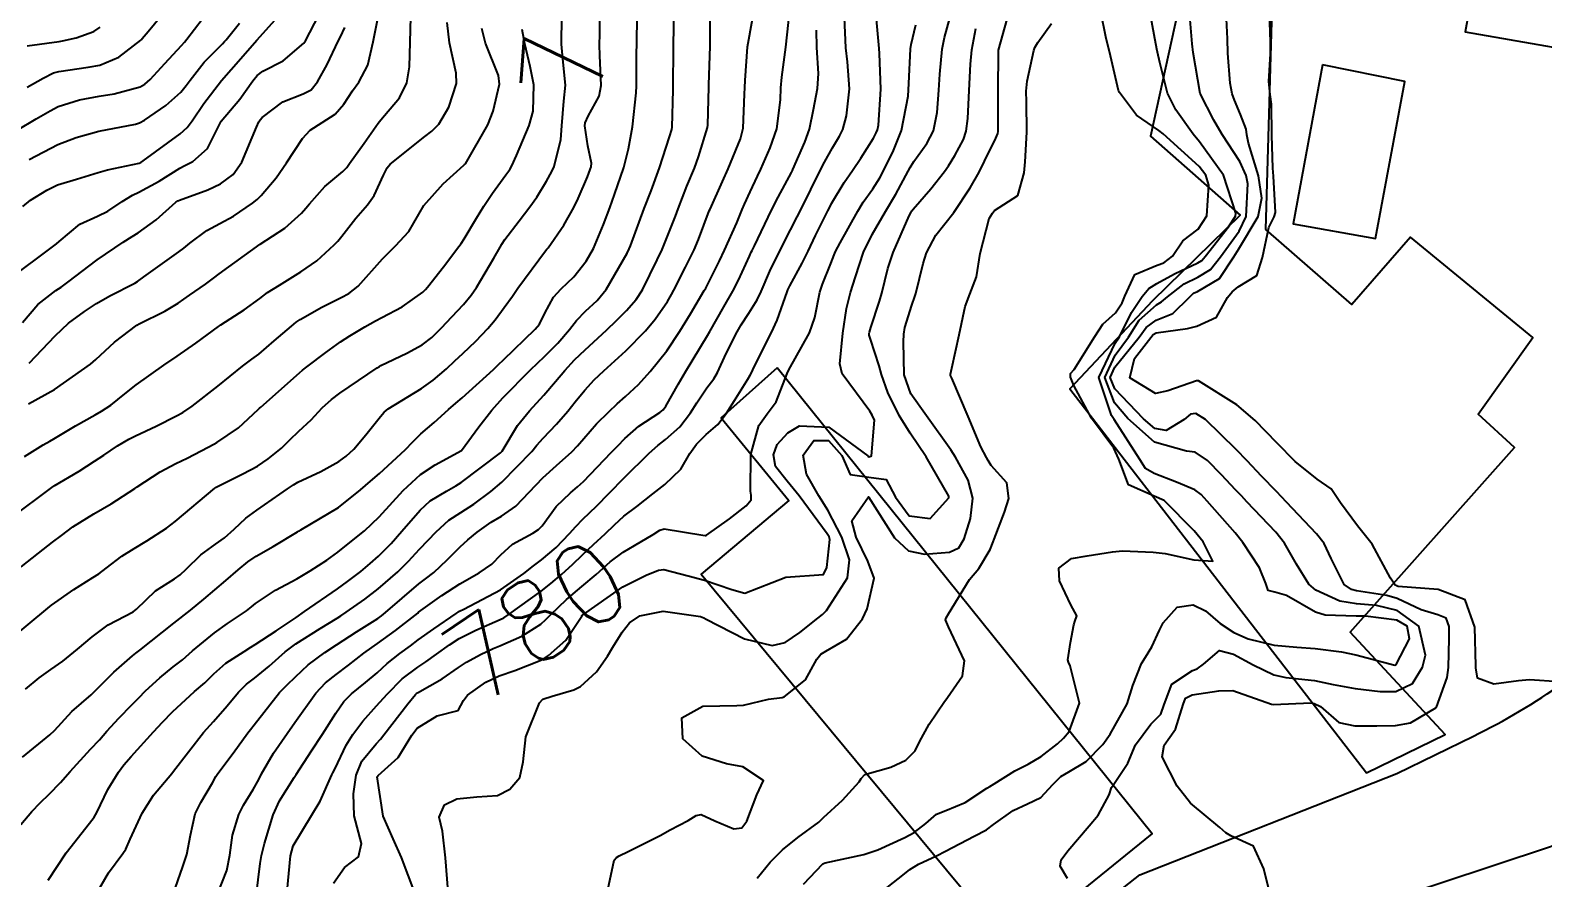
# Model space of a CAD drawing. Header units: metres. Extents: x 318500 to 325275, y 7408834 to 7428799.
# Drawn here: x 323287.8 to 323362, y 7421182 to 7421223.6 of the extents above; entities that cross this region are included whole.
import ezdxf
from ezdxf.enums import TextEntityAlignment as Align

# ---------------------------------------------------------------- set-up
doc = ezdxf.new("R2010")
doc.units = ezdxf.units.M
doc.header["$MEASUREMENT"] = 0
for name, color, linetype in [('Cotas', 45, 'Continuous'), ('Curvas de Nivel 1m', 11, 'Continuous'), ('Curvas de Nivel 5m', 15, 'Continuous'), ('Edificações', 30, 'Continuous'), ('Vias Primárias', 230, 'Continuous'), ('Vias Secundárias', 230, 'Continuous')]:
    doc.layers.add(name, color=color, linetype=linetype)
doc.styles.add('Style-STANDARD', font='STANDARD.shx')

msp = doc.modelspace()

# ---------------------------------------------------------------- linework, layer by layer
at = {"layer": 'Curvas de Nivel 1m', "flags": 128}
for points, elevation in [([(323287.345, 7421184.606), (323287.881, 7421185.233), (323288.281, 7421185.672), (323288.733, 7421186.097), (323289.287, 7421186.667), (323289.753, 7421187.205), (323290.761, 7421188.296), (323291.193, 7421188.758), (323291.563, 7421189.182), (323292.142, 7421189.814), (323292.789, 7421190.47), (323293.137, 7421190.823), (323293.463, 7421191.16), (323294.153, 7421191.806), (323294.818, 7421192.333), (323295.267, 7421192.69), (323295.766, 7421193.126), (323296.839, 7421194.004), (323297.485, 7421194.462), (323298.411, 7421195.094), (323298.66, 7421195.285), (323298.855, 7421195.448), (323299.832, 7421196.109), (323300.874, 7421196.665), (323301.543, 7421197.05), (323302.348, 7421197.578), (323302.894, 7421197.959), (323303.489, 7421198.436), (323304.196, 7421199.017), (323304.917, 7421199.701), (323306.097, 7421200.993), (323306.948, 7421201.774), (323307.672, 7421202.254), (323308.96, 7421202.96), (323309.812, 7421204.113), (323310.452, 7421204.938), (323310.996, 7421205.536), (323312.347, 7421206.91), (323313.027, 7421207.577), (323313.697, 7421208.23), (323314.263, 7421208.888), (323314.599, 7421209.332), (323315.054, 7421209.794), (323315.615, 7421210.319), (323316.058, 7421210.865), (323317.088, 7421212.64), (323317.185, 7421212.849), (323317.249, 7421213.004), (323317.927, 7421214.838), (323318.261, 7421215.705), (323318.679, 7421216.827), (323319.165, 7421218.347), (323319.276, 7421218.711), (323319.292, 7421218.819), (323319.354, 7421220.662), (323319.354, 7421220.818), (323319.369, 7421222.678), (323319.372, 7421222.819), (323319.39, 7421224.677)], 773), ([(323287.416, 7421187.899), (323288.768, 7421188.998), (323288.987, 7421189.217), (323289.836, 7421190.152), (323290.797, 7421190.971), (323290.913, 7421191.074), (323291.017, 7421191.188), (323291.908, 7421192.084), (323292.826, 7421192.878), (323292.988, 7421193.008), (323293.178, 7421193.165), (323294.843, 7421194.485), (323295.661, 7421195.128), (323296.321, 7421195.655), (323296.865, 7421196.115), (323297.4, 7421196.577), (323298.008, 7421197.099), (323298.486, 7421197.494), (323298.89, 7421197.77), (323299.729, 7421198.246), (323300.909, 7421198.965), (323300.967, 7421199.001), (323301.072, 7421199.058), (323302.921, 7421200.155), (323304.013, 7421201.024), (323304.499, 7421201.454), (323304.942, 7421201.823), (323306.196, 7421202.991), (323306.566, 7421203.386), (323306.972, 7421203.767), (323307.622, 7421204.332), (323308.321, 7421204.967), (323308.683, 7421205.273), (323308.996, 7421205.54), (323310.527, 7421206.937), (323310.774, 7421207.173), (323311.017, 7421207.41), (323312.576, 7421208.907), (323312.784, 7421209.164), (323313.052, 7421209.69), (323313.484, 7421210.476), (323313.852, 7421210.892), (323314.476, 7421211.486), (323315.084, 7421212.247), (323315.442, 7421212.875), (323315.932, 7421214.043), (323316.235, 7421214.863), (323316.475, 7421215.515), (323316.924, 7421216.853), (323317.159, 7421217.767), (323317.354, 7421218.847), (323317.531, 7421220.509), (323317.544, 7421220.845), (323317.557, 7421222.513), (323317.559, 7421222.845), (323317.562, 7421223.174), (323317.594, 7421224.845)], 772), ([(323287.433, 7421214.928), (323287.815, 7421215.24), (323288.622, 7421215.733), (323289.132, 7421215.988), (323290.069, 7421216.277), (323291.141, 7421216.594), (323291.6, 7421216.737), (323293.148, 7421217.058), (323293.23, 7421217.088), (323293.341, 7421217.167), (323295.164, 7421218.497), (323295.503, 7421218.801), (323295.741, 7421219.134), (323296.321, 7421219.991), (323297.184, 7421221.12), (323298.133, 7421222.19), (323298.927, 7421223.095), (323299.233, 7421223.436), (323300.681, 7421225.069)], 762), ([(323287.567, 7421191.238), (323288.234, 7421191.803), (323288.815, 7421192.207), (323289.408, 7421192.624), (323290.127, 7421193.201), (323290.836, 7421193.815), (323291.63, 7421194.394), (323292.849, 7421195.039), (323293.022, 7421195.167), (323293.943, 7421196.075), (323294.873, 7421196.656), (323295.163, 7421196.849), (323295.456, 7421197.131), (323296.176, 7421197.836), (323296.899, 7421198.363), (323297.334, 7421198.675), (323297.809, 7421199.101), (323298.378, 7421199.632), (323298.919, 7421200.035), (323300.423, 7421201.068), (323300.718, 7421201.278), (323300.935, 7421201.41), (323302.066, 7421201.926), (323302.951, 7421202.417), (323303.309, 7421202.68), (323303.686, 7421203.029), (323304.269, 7421203.722), (323304.984, 7421204.619), (323305.162, 7421204.833), (323305.37, 7421205.004), (323307, 7421205.998), (323307.57, 7421206.409), (323308.218, 7421206.968), (323308.629, 7421207.351), (323309.021, 7421207.709), (323309.661, 7421208.32), (323310.251, 7421208.942), (323310.609, 7421209.374), (323311.056, 7421209.976), (323311.457, 7421210.531), (323311.728, 7421210.92), (323313.089, 7421212.752), (323313.154, 7421212.834), (323313.212, 7421212.899), (323313.982, 7421214.016), (323314.469, 7421214.887), (323314.679, 7421215.332), (323315.143, 7421216.392), (323315.28, 7421216.746), (323315.322, 7421216.877), (323315.338, 7421217.063), (323315.16, 7421217.913), (323315.012, 7421218.882), (323315.024, 7421219.03), (323315.177, 7421219.37), (323315.723, 7421220.341), (323315.816, 7421220.871), (323315.753, 7421222.341), (323315.74, 7421222.872), (323315.745, 7421223.382), (323315.762, 7421224.872)], 771), ([(323287.649, 7421220.788), (323288.44, 7421221.231), (323288.942, 7421221.486), (323289.205, 7421221.552), (323290.651, 7421221.763), (323291.21, 7421221.875), (323292.146, 7421222.256), (323293.229, 7421223.097), (323293.264, 7421223.135), (323293.295, 7421223.169), (323293.585, 7421223.516), (323294.914, 7421225.145)], 759), ([(323288.676, 7421181.866), (323289.571, 7421183.207), (323290.715, 7421184.662), (323290.943, 7421184.963), (323291.067, 7421185.187), (323291.606, 7421186.312), (323292.126, 7421187.176), (323292.4, 7421187.527), (323292.758, 7421187.933), (323293.85, 7421189.154), (323294.296, 7421189.628), (323294.785, 7421190.124), (323295.859, 7421191.124), (323296.361, 7421191.562), (323296.813, 7421191.994), (323297.406, 7421192.519), (323298.29, 7421193.095), (323298.623, 7421193.301), (323298.833, 7421193.433), (323299.866, 7421194.101), (323300.847, 7421194.769), (323301.26, 7421195.054), (323302.871, 7421196.163), (323303.376, 7421196.524), (323304.019, 7421197.019), (323304.483, 7421197.417), (323304.891, 7421197.774), (323305.509, 7421198.393), (323306.035, 7421198.993), (323306.926, 7421200.032), (323307.427, 7421200.481), (323308.23, 7421200.967), (323308.687, 7421201.218), (323308.944, 7421201.388), (323310.873, 7421202.845), (323310.96, 7421202.918), (323311.714, 7421204.184), (323312.293, 7421204.91), (323313.002, 7421205.674), (323313.568, 7421206.338), (323314.033, 7421206.89), (323314.511, 7421207.399), (323315.03, 7421207.898), (323316.071, 7421208.865), (323316.566, 7421209.339), (323317.055, 7421209.833), (323317.535, 7421210.371), (323317.844, 7421210.838), (323318.57, 7421212.306), (323318.804, 7421212.824), (323319.107, 7421213.557), (323319.468, 7421214.465), (323319.599, 7421214.815), (323320.025, 7421215.923), (323320.388, 7421216.808), (323320.591, 7421217.37), (323321.031, 7421218.801), (323321.052, 7421218.921), (323321.096, 7421220.801), (323321.1, 7421220.903), (323321.158, 7421222.801), (323321.16, 7421222.872), (323321.166, 7421224.801)], 774), ([(323294.8, 7421181.138), (323295.288, 7421182.534), (323295.492, 7421183.128), (323295.669, 7421184.085), (323295.898, 7421185.122), (323296.173, 7421185.674), (323296.743, 7421186.653), (323296.906, 7421186.95), (323297.011, 7421187.107), (323297.766, 7421188.099), (323298.475, 7421189.093), (323298.607, 7421189.267), (323298.784, 7421189.494), (323300.029, 7421191.072), (323300.413, 7421191.459), (323300.812, 7421191.848), (323301.44, 7421192.431), (323302.262, 7421193.039), (323302.836, 7421193.418), (323303.809, 7421194.057), (323304.856, 7421194.718), (323305.03, 7421194.835), (323305.234, 7421195.004), (323306.874, 7421196.411), (323307.194, 7421196.66), (323307.597, 7421196.973), (323308.262, 7421197.593), (323308.899, 7421198.229), (323309.279, 7421198.58), (323309.736, 7421198.948), (323310.423, 7421199.432), (323310.922, 7421199.739), (323311.624, 7421200.225), (323312.289, 7421200.91), (323312.947, 7421201.607), (323313.63, 7421202.217), (323314.369, 7421202.886), (323314.661, 7421203.186), (323314.97, 7421203.549), (323315.592, 7421204.26), (323316.192, 7421204.862), (323316.6, 7421205.252), (323317.001, 7421205.611), (323317.65, 7421206.201), (323318.227, 7421206.832), (323319.03, 7421207.847), (323319.673, 7421208.814), (323320.194, 7421209.667), (323320.871, 7421210.802), (323320.943, 7421210.931), (323321.076, 7421211.186), (323321.615, 7421212.269), (323321.863, 7421212.789), (323322.465, 7421214.131), (323322.734, 7421214.776), (323322.852, 7421215.046), (323323.133, 7421215.652), (323323.49, 7421216.42), (323323.645, 7421216.763), (323324.107, 7421217.815), (323324.427, 7421218.751), (323324.617, 7421220.172), (323324.637, 7421220.748), (323324.677, 7421221.278), (323324.876, 7421222.745), (323325.069, 7421224.563)], 776), ([(323300.413, 7421181.325), (323300.577, 7421183.062), (323300.705, 7421183.547), (323301.601, 7421185.047), (323302.028, 7421185.743), (323302.594, 7421187.032), (323302.646, 7421187.137), (323302.755, 7421187.348), (323303.306, 7421188.49), (323303.63, 7421189.021), (323304.127, 7421189.676), (323304.794, 7421190.421), (323305.322, 7421191.002), (323306.057, 7421191.745), (323306.82, 7421192.322), (323307.214, 7421192.584), (323307.742, 7421192.966), (323308.367, 7421193.427), (323308.842, 7421193.723), (323309.662, 7421194.134), (323310.856, 7421194.661), (323311.035, 7421194.75), (323311.303, 7421194.923), (323312.871, 7421196.049), (323313.343, 7421196.427), (323313.879, 7421196.89), (323314.402, 7421197.37), (323314.894, 7421197.836), (323315.435, 7421198.339), (323316.008, 7421198.864), (323316.466, 7421199.307), (323316.923, 7421199.727), (323317.561, 7421200.21), (323318.353, 7421200.829), (323318.945, 7421201.296), (323319.725, 7421202.04), (323320.165, 7421202.808), (323320.497, 7421203.275), (323320.974, 7421203.734), (323321.544, 7421204.23), (323321.965, 7421204.785), (323322.364, 7421205.415), (323323.015, 7421206.463), (323323.13, 7421206.657), (323323.185, 7421206.768), (323323.315, 7421207.058), (323324.169, 7421208.753), (323324.448, 7421209.35), (323324.935, 7421210.742), (323324.973, 7421210.839), (323325.074, 7421211.03), (323325.682, 7421212.143), (323325.968, 7421212.731), (323326.332, 7421213.503), (323326.943, 7421214.722), (323327.003, 7421214.84), (323327.125, 7421215.071), (323327.745, 7421216.106), (323328.153, 7421216.705), (323328.559, 7421217.299), (323329.174, 7421218.288), (323329.316, 7421218.55), (323329.367, 7421218.687), (323329.416, 7421218.92), (323329.53, 7421220.685), (323329.48, 7421222.433), (323329.458, 7421222.687), (323329.28, 7421224.67)], 779), ([(323306.674, 7421181.243), (323306.015, 7421182.99), (323305.614, 7421183.901), (323305.125, 7421185.004), (323304.823, 7421186.935), (323304.873, 7421187.008), (323305.862, 7421187.895), (323306.519, 7421188.984), (323306.784, 7421189.331), (323307.761, 7421189.937), (323308.793, 7421190.2), (323309.06, 7421190.685), (323309.25, 7421190.946), (323310.154, 7421191.592), (323310.815, 7421191.899), (323311.572, 7421192.165), (323312.826, 7421192.653), (323312.989, 7421192.737), (323313.233, 7421192.896), (323314.079, 7421193.65), (323314.859, 7421194.832), (323314.874, 7421194.866), (323314.894, 7421194.879), (323316.874, 7421196.265), (323318.016, 7421196.833), (323318.629, 7421197.079), (323318.884, 7421197.117), (323320.086, 7421196.808), (323320.878, 7421196.593), (323322.223, 7421196.129), (323322.872, 7421195.956), (323324.88, 7421196.74), (323326.726, 7421196.878), (323326.888, 7421197.22), (323327.031, 7421198.595), (323326.999, 7421198.719), (323326.912, 7421198.869), (323325.523, 7421200.734), (323324.947, 7421201.455), (323324.374, 7421202.169), (323324.275, 7421202.75), (323324.456, 7421203.259), (323324.976, 7421203.828), (323325.543, 7421204.173), (323326.981, 7421204.1), (323328.892, 7421202.691), (323328.923, 7421202.654), (323328.96, 7421202.65), (323329.073, 7421202.688), (323329.235, 7421204.438), (323329.114, 7421204.688), (323328.993, 7421204.882), (323327.643, 7421206.711), (323327.522, 7421207.21), (323327.668, 7421208.711), (323327.846, 7421209.921), (323328.047, 7421210.705), (323328.296, 7421211.487), (323328.695, 7421212.696), (323329.109, 7421213.564), (323329.77, 7421214.68), (323330.267, 7421215.539), (323330.878, 7421216.664), (323330.972, 7421216.843), (323331.157, 7421217.141), (323331.802, 7421218.022), (323332.119, 7421218.651), (323332.3, 7421219.537), (323332.387, 7421220.648), (323332.437, 7421221.422), (323332.549, 7421222.647), (323332.66, 7421223.224), (323333.054, 7421224.642)], 781), ([(323287.074, 7421211.602), (323288.561, 7421212.704), (323289.089, 7421213.102), (323289.219, 7421213.219), (323290.241, 7421214.071), (323291.109, 7421214.457), (323291.609, 7421214.696), (323292.31, 7421215.182), (323292.813, 7421215.487), (323293.127, 7421215.635), (323294.122, 7421216.169), (323295.145, 7421216.806), (323295.362, 7421216.923), (323295.774, 7421217.134), (323296.505, 7421217.778), (323297.17, 7421219.12), (323298.091, 7421220.202), (323298.729, 7421221.097), (323298.935, 7421221.363), (323299.207, 7421221.572), (323300.208, 7421222.082), (323301.228, 7421222.946), (323301.272, 7421223.017), (323301.3, 7421223.059), (323301.967, 7421224.328)], 763), ([(323287.523, 7421202.67), (323288.435, 7421203.228), (323288.766, 7421203.42), (323288.965, 7421203.536), (323290.014, 7421204.165), (323290.983, 7421204.701), (323291.293, 7421204.879), (323291.753, 7421205.182), (323292.44, 7421205.731), (323293, 7421206.184), (323294.358, 7421207.15), (323295.017, 7421207.593), (323295.926, 7421208.231), (323297.039, 7421209.036), (323297.087, 7421209.071), (323297.161, 7421209.118), (323298.291, 7421209.861), (323299.06, 7421210.422), (323299.444, 7421210.704), (323300.025, 7421211.076), (323301.077, 7421211.721), (323301.865, 7421212.27), (323302.714, 7421213.044), (323302.897, 7421213.238), (323303.097, 7421213.479), (323303.785, 7421214.355), (323304.355, 7421215.021), (323304.672, 7421215.472), (323305.142, 7421216.474), (323305.318, 7421216.837), (323305.466, 7421217.005), (323307.164, 7421218.364), (323307.513, 7421218.63), (323307.857, 7421218.973), (323308.342, 7421219.809), (323308.714, 7421220.965), (323308.696, 7421221.477), (323308.374, 7421222.969), (323308.254, 7421223.956)], 767), ([(323287.714, 7421205.239), (323288.997, 7421205.949), (323290.751, 7421207.194), (323291.014, 7421207.423), (323291.932, 7421208.276), (323293.039, 7421209.111), (323293.149, 7421209.168), (323294.409, 7421209.79), (323295.056, 7421210.184), (323295.62, 7421210.576), (323296.404, 7421211.127), (323296.785, 7421211.41), (323297.075, 7421211.629), (323299.09, 7421213.09), (323300.3, 7421213.874), (323301.113, 7421214.606), (323301.33, 7421214.844), (323301.507, 7421215.056), (323302.262, 7421215.919), (323303.144, 7421216.649), (323303.335, 7421216.849), (323303.467, 7421217.035), (323304.179, 7421218.043), (323304.867, 7421219.015), (323304.996, 7421219.189), (323305.176, 7421219.397), (323305.924, 7421220.264), (323306.272, 7421220.994), (323306.411, 7421221.793), (323306.445, 7421222.992), (323306.477, 7421224.226)], 766), ([(323287.745, 7421217.241), (323289.157, 7421217.97), (323290.062, 7421218.31), (323291.164, 7421218.63), (323292.971, 7421218.976), (323293.169, 7421219.038), (323293.404, 7421219.166), (323294.448, 7421219.884), (323295.191, 7421220.55), (323295.459, 7421220.875), (323295.646, 7421221.136), (323296.329, 7421222.013), (323297.227, 7421222.918), (323297.326, 7421223.021), (323297.411, 7421223.117), (323298.066, 7421223.935)], 761), ([(323298.879, 7421181.087), (323299.086, 7421182.692), (323299.152, 7421183.083), (323299.294, 7421183.669), (323299.728, 7421185.075), (323300.037, 7421185.764), (323300.748, 7421186.905), (323300.809, 7421186.999), (323300.851, 7421187.058), (323301.604, 7421188.211), (323302.142, 7421189.04), (323302.79, 7421190.06), (323303.188, 7421190.634), (323303.569, 7421191.022), (323304.259, 7421191.565), (323304.816, 7421192.051), (323305.319, 7421192.507), (323305.936, 7421192.993), (323306.456, 7421193.365), (323306.84, 7421193.658), (323307.607, 7421194.21), (323308.703, 7421194.962), (323308.797, 7421195.025), (323308.861, 7421195.067), (323309.081, 7421195.176), (323310.872, 7421196.117), (323312.027, 7421196.913), (323312.498, 7421197.294), (323312.89, 7421197.597), (323313.599, 7421198.194), (323314.264, 7421198.886), (323314.569, 7421199.23), (323314.921, 7421199.582), (323315.581, 7421200.219), (323316.201, 7421200.861), (323316.948, 7421201.616), (323318.174, 7421202.832), (323318.588, 7421203.203), (323318.97, 7421203.492), (323319.674, 7421204.119), (323320.205, 7421204.808), (323320.507, 7421205.296), (323321.008, 7421206.026), (323321.338, 7421206.472), (323321.528, 7421206.792), (323321.954, 7421207.711), (323322.494, 7421208.778), (323322.69, 7421209.131), (323323.054, 7421209.697), (323323.472, 7421210.356), (323323.662, 7421210.761), (323324.089, 7421211.751), (323324.583, 7421212.748), (323325.11, 7421213.781), (323325.433, 7421214.421), (323325.594, 7421214.735), (323326.103, 7421215.763), (323326.583, 7421216.726), (323326.775, 7421217.105), (323327.166, 7421217.817), (323327.515, 7421218.375), (323327.675, 7421218.713), (323327.851, 7421219.375), (323327.996, 7421220.708), (323327.896, 7421222.034), (323327.822, 7421222.711), (323327.762, 7421224.203)], 778), ([(323316.145, 7421181.388), (323316.448, 7421182.853), (323316.563, 7421182.99), (323316.702, 7421183.069), (323317.138, 7421183.277), (323318.712, 7421184.064), (323319.194, 7421184.336), (323320.08, 7421184.806), (323320.481, 7421185.045), (323320.724, 7421185.093), (323321.391, 7421184.79), (323322.322, 7421184.382), (323322.717, 7421184.433), (323322.958, 7421184.766), (323323.448, 7421186.051), (323323.773, 7421186.755), (323322.76, 7421187.435), (323321.959, 7421187.585), (323320.767, 7421187.955), (323319.824, 7421188.81), (323319.77, 7421189.83), (323320.796, 7421190.414), (323322.467, 7421190.445), (323322.797, 7421190.464), (323324.031, 7421190.752), (323324.703, 7421190.84), (323324.802, 7421190.865), (323325.844, 7421191.7), (323326.394, 7421192.724), (323326.588, 7421192.968), (323326.836, 7421193.115), (323327.848, 7421193.702), (323328.633, 7421194.693), (323328.865, 7421195.183), (323329.205, 7421196.685), (323328.893, 7421197.532), (323328.327, 7421198.699), (323328.12, 7421199.504), (323328.94, 7421200.69), (323330.206, 7421198.671), (323330.9, 7421198.025), (323331.68, 7421197.871), (323332.9, 7421197.964), (323333.358, 7421198.179), (323333.62, 7421198.629), (323333.93, 7421199.62), (323334.052, 7421200.623), (323333.825, 7421201.503), (323333.196, 7421202.636), (323332.965, 7421202.989), (323331.78, 7421204.652), (323331.006, 7421205.741), (323330.686, 7421206.665), (323330.654, 7421208.284), (323330.666, 7421208.666), (323330.712, 7421208.998), (323331.061, 7421210.093), (323331.206, 7421210.52), (323331.252, 7421210.658), (323331.619, 7421212.128), (323331.783, 7421212.653), (323332.24, 7421213.518), (323333.12, 7421214.64), (323333.927, 7421215.84), (323334.365, 7421216.622), (323334.626, 7421217.15), (323335.175, 7421218.281), (323335.277, 7421218.51), (323335.293, 7421218.608), (323335.291, 7421218.718), (323335.302, 7421220.608), (323335.309, 7421222.528), (323335.317, 7421222.609), (323335.73, 7421224.125)], 783), ([(323323.477, 7421181.969), (323324.114, 7421182.749), (323324.706, 7421183.351), (323325.472, 7421183.972), (323326.493, 7421184.722), (323326.614, 7421184.829), (323326.723, 7421184.942), (323327.654, 7421185.789), (323328.468, 7421186.694), (323328.579, 7421186.866), (323328.756, 7421187.063), (323330.022, 7421187.41), (323330.767, 7421187.767), (323331.219, 7421188.21), (323331.439, 7421188.653), (323331.907, 7421189.53), (323332.665, 7421190.641), (323332.72, 7421190.722), (323332.803, 7421190.829), (323333.542, 7421191.906), (323333.643, 7421192.628), (323332.855, 7421194.305), (323332.704, 7421194.642), (323332.75, 7421194.752), (323332.863, 7421194.936), (323333.884, 7421196.625), (323334.34, 7421197.166), (323334.902, 7421198.102), (323335.049, 7421198.467), (323335.103, 7421198.607), (323335.606, 7421199.924), (323335.814, 7421200.597), (323335.725, 7421201.375), (323334.956, 7421202.221), (323334.807, 7421202.461), (323334.73, 7421202.613), (323334.447, 7421203.138), (323333.827, 7421204.627), (323333.018, 7421206.499), (323332.961, 7421206.641), (323332.96, 7421206.701), (323333.024, 7421206.991), (323333.385, 7421208.635), (323333.67, 7421210.021), (323333.912, 7421210.627), (323334.232, 7421211.474), (323334.409, 7421212.62), (323334.849, 7421214.345), (323335.02, 7421214.611), (323335.061, 7421214.671), (323335.122, 7421214.737), (323336.259, 7421215.468), (323336.566, 7421216.589), (323336.623, 7421217.123), (323336.695, 7421218.587), (323336.678, 7421220.071), (323336.677, 7421220.588), (323336.718, 7421221.076), (323337.041, 7421222.583), (323337.087, 7421222.727), (323337.236, 7421222.979), (323337.917, 7421223.906)], 784), ([(323329.85, 7421181.505), (323330.693, 7421182.173), (323330.955, 7421182.398), (323331.389, 7421182.653), (323332.276, 7421183.072), (323332.707, 7421183.292), (323334.122, 7421184.026), (323334.717, 7421184.346), (323335.072, 7421184.605), (323336.03, 7421185.291), (323336.735, 7421185.609), (323337.386, 7421185.927), (323337.981, 7421186.568), (323338.366, 7421186.953), (323338.759, 7421187.188), (323339.616, 7421187.699), (323340.425, 7421188.535), (323340.785, 7421189.032), (323341.626, 7421190.518), (323341.903, 7421191.424), (323342.321, 7421192.508), (323342.526, 7421192.813), (323342.842, 7421193.325), (323343.219, 7421194.132), (323343.383, 7421194.495), (323344.08, 7421195.276), (323344.869, 7421195.375), (323345.475, 7421195.08), (323346.18, 7421194.46), (323346.854, 7421194.029), (323347.567, 7421193.722), (323348.845, 7421193.403), (323349.955, 7421193.297), (323350.843, 7421193.247), (323352.146, 7421193.075), (323352.838, 7421192.922), (323354.756, 7421192.416), (323354.832, 7421192.462), (323355.473, 7421193.711), (323355.365, 7421194.335), (323354.863, 7421194.636), (323353.322, 7421194.82), (323352.865, 7421194.829), (323351.347, 7421194.875), (323350.866, 7421195.015), (323349.443, 7421195.845), (323348.876, 7421196.008), (323348.536, 7421196.085), (323348.432, 7421196.427), (323348.122, 7421197.201), (323347.3, 7421198.444), (323346.917, 7421198.923), (323345.552, 7421200.471), (323345.259, 7421200.791), (323344.945, 7421201.023), (323344.039, 7421201.399), (323342.953, 7421201.822), (323342.528, 7421202.078), (323342.242, 7421202.511), (323340.989, 7421204.47), (323340.95, 7421204.531), (323340.854, 7421204.67), (323340.241, 7421206.542), (323341.037, 7421208.222), (323341.241, 7421208.527), (323341.841, 7421209.735), (323342.362, 7421210.511), (323342.682, 7421210.9), (323343.08, 7421211.16), (323343.955, 7421211.623), (323345.095, 7421212.165), (323345.289, 7421212.285), (323345.453, 7421212.475), (323346.597, 7421213.94), (323346.947, 7421214.453), (323346.964, 7421214.611), (323346.347, 7421216.462), (323345.174, 7421218.11), (323344.856, 7421218.483), (323344.005, 7421219.679), (323343.606, 7421220.496), (323343.222, 7421221.998), (323343.116, 7421222.502), (323343.084, 7421222.651), (323342.735, 7421224.508)], 786), ([(323338.691, 7421181.946), (323338.33, 7421182.564), (323338.394, 7421182.872), (323338.708, 7421183.311), (323339.755, 7421184.544), (323340.201, 7421185.065), (323340.743, 7421186.05), (323340.86, 7421186.417), (323340.94, 7421186.527), (323341.663, 7421187.62), (323342.036, 7421188.511), (323342.79, 7421189.521), (323343.274, 7421190.016), (323343.442, 7421190.494), (323343.814, 7421191.491), (323344.825, 7421192.157), (323345.063, 7421192.24), (323345.376, 7421192.472), (323346.158, 7421193.142), (323346.838, 7421192.961), (323347.812, 7421192.435), (323348.823, 7421191.939), (323349.414, 7421191.821), (323350.819, 7421191.668), (323351.735, 7421191.468), (323352.814, 7421191.272), (323354.034, 7421191.13), (323354.812, 7421191.122), (323355.628, 7421191.522), (323356.108, 7421192.327), (323356.258, 7421192.907), (323355.929, 7421194.329), (323354.868, 7421195.102), (323353.859, 7421195.344), (323352.871, 7421195.425), (323352.055, 7421195.565), (323350.877, 7421196.109), (323350.54, 7421196.403), (323349.932, 7421197.372), (323349.346, 7421198.416), (323348.918, 7421198.952), (323347.503, 7421200.442), (323347.229, 7421200.731), (323346.946, 7421201.029), (323346.254, 7421201.761), (323345.571, 7421202.471), (323344.966, 7421202.882), (323344.529, 7421202.922), (323342.973, 7421203.361), (323341.658, 7421204.52), (323341.001, 7421205.294), (323340.525, 7421206.537), (323341.031, 7421207.636), (323341.685, 7421208.52), (323342.218, 7421209.347), (323343.064, 7421210.107), (323343.31, 7421210.254), (323343.607, 7421210.495), (323344.427, 7421211.139), (323345.085, 7421211.455), (323345.717, 7421211.844), (323346.208, 7421212.463), (323347.113, 7421213.719), (323347.459, 7421214.445), (323347.538, 7421216.05), (323347.469, 7421216.445), (323347.16, 7421217.144), (323346.282, 7421218.463), (323345.878, 7421219.161), (323345.2, 7421220.48), (323344.863, 7421222.484), (323344.806, 7421222.914), (323344.682, 7421224.486)], 787), ([(323348.679, 7421181.032), (323348.33, 7421182.426), (323347.817, 7421183.539), (323346.716, 7421184.04), (323346.463, 7421184.199), (323346.179, 7421184.458), (323344.737, 7421185.643), (323344.08, 7421186.487), (323343.343, 7421187.923), (323343.445, 7421188.493), (323343.995, 7421189.281), (323344.369, 7421190.484), (323344.485, 7421190.803), (323344.807, 7421190.971), (323346.117, 7421191.154), (323346.811, 7421191.176), (323348.708, 7421190.515), (323348.801, 7421190.497), (323350.635, 7421190.57), (323350.802, 7421190.548), (323351.106, 7421190.395), (323352.012, 7421189.602), (323352.791, 7421189.447), (323353.883, 7421189.446), (323354.791, 7421189.457), (323355.526, 7421189.599), (323356.77, 7421190.32), (323356.784, 7421190.336), (323356.801, 7421190.363), (323357.32, 7421191.815), (323357.386, 7421192.312), (323357.426, 7421193.737), (323357.427, 7421194.311), (323357.278, 7421194.728), (323356.866, 7421194.884), (323356.054, 7421195.142), (323354.873, 7421195.686), (323354.369, 7421195.842), (323352.877, 7421196.067), (323352.632, 7421196.128), (323352.267, 7421196.379), (323351.636, 7421197.651), (323351.287, 7421198.394), (323350.917, 7421198.874), (323349.449, 7421200.415), (323348.945, 7421200.937), (323348.224, 7421201.702), (323347.52, 7421202.442), (323346.968, 7421203.011), (323345.464, 7421204.473), (323344.994, 7421204.77), (323344.73, 7421204.747), (323344.415, 7421204.486), (323343.541, 7421203.935), (323342.983, 7421204.039), (323342.42, 7421204.509), (323341.012, 7421205.989), (323340.792, 7421206.533), (323341.025, 7421207.048), (323342.207, 7421208.513), (323342.556, 7421208.998), (323343.053, 7421209.356), (323343.867, 7421209.683), (323344.679, 7421210.484), (323344.883, 7421210.672), (323345.074, 7421210.762), (323346.148, 7421211.4), (323346.855, 7421212.454), (323347.104, 7421212.858), (323348.049, 7421214.436), (323348.23, 7421215.337), (323348.067, 7421216.436), (323347.584, 7421218.034), (323347.498, 7421218.445), (323347.468, 7421218.731), (323347.19, 7421219.441), (323346.889, 7421220.146), (323346.776, 7421220.456), (323346.675, 7421220.991), (323346.572, 7421222.46), (323346.543, 7421223.158), (323346.476, 7421224.462)], 788), ([(323362.821, 7421191.607), (323361.374, 7421191.702), (323360.821, 7421191.66), (323359.61, 7421191.487), (323358.822, 7421191.779), (323358.74, 7421192.291), (323358.734, 7421192.389), (323358.692, 7421194.293), (323358.206, 7421195.632), (323356.878, 7421196.133), (323354.929, 7421196.29), (323354.88, 7421196.306), (323354.854, 7421196.315), (323354.77, 7421196.342), (323354.543, 7421196.688), (323353.646, 7421198.359), (323352.923, 7421199.253), (323352.098, 7421200.383), (323351.638, 7421201.081), (323350.951, 7421201.549), (323349.868, 7421202.411), (323348.974, 7421203.335), (323347.902, 7421204.436), (323347.001, 7421205.205), (323345.118, 7421206.379), (323345.019, 7421206.381), (323343.62, 7421205.885), (323343.009, 7421205.753), (323341.756, 7421206.519), (323341.991, 7421207.477), (323342.786, 7421208.504), (323342.898, 7421208.646), (323343.044, 7421208.737), (323344.584, 7421208.948), (323345.049, 7421209.063), (323346.014, 7421209.508), (323346.556, 7421210.458), (323346.78, 7421210.749), (323347.078, 7421210.996), (323347.981, 7421211.543), (323348.269, 7421212.432), (323348.584, 7421213.897), (323348.841, 7421214.424), (323348.905, 7421214.642), (323348.804, 7421216.425), (323348.77, 7421216.811), (323348.728, 7421218.427), (323348.714, 7421219.946), (323348.645, 7421220.428), (323348.579, 7421221.06), (323348.651, 7421222.429), (323348.657, 7421223.011), (323348.611, 7421224.43)], 789), ([(323286.914, 7421199.688), (323288.803, 7421201.096), (323288.93, 7421201.192), (323288.976, 7421201.219), (323290.197, 7421201.945), (323290.949, 7421202.431), (323291.404, 7421202.735), (323292.09, 7421203.179), (323292.632, 7421203.506), (323292.968, 7421203.68), (323293.978, 7421204.152), (323294.983, 7421204.658), (323295.292, 7421204.829), (323295.747, 7421205.129), (323297, 7421206.119), (323298.214, 7421207.102), (323298.675, 7421207.436), (323299.019, 7421207.689), (323299.771, 7421208.336), (323300.615, 7421209.066), (323300.85, 7421209.255), (323301.045, 7421209.382), (323302.111, 7421209.992), (323303.061, 7421210.463), (323303.436, 7421210.663), (323303.894, 7421211.028), (323305.083, 7421212.358), (323305.73, 7421213), (323306.383, 7421213.708), (323307.12, 7421214.98), (323308.069, 7421216.038), (323309.074, 7421216.961), (323309.116, 7421216.994), (323309.151, 7421217.031), (323310.246, 7421218.944), (323310.517, 7421219.603), (323310.834, 7421220.935), (323310.777, 7421221.365), (323310.143, 7421222.946), (323309.959, 7421223.671)], 768), ([(323287.363, 7421197.243), (323288.21, 7421197.91), (323288.899, 7421198.457), (323289.329, 7421198.788), (323289.893, 7421199.205), (323290.917, 7421199.855), (323291.765, 7421200.338), (323292.929, 7421201.087), (323293.046, 7421201.168), (323294.182, 7421201.91), (323294.948, 7421202.312), (323295.499, 7421202.584), (323296.528, 7421203.116), (323296.806, 7421203.268), (323296.964, 7421203.357), (323298.012, 7421204.062), (323298.988, 7421204.961), (323299.051, 7421205.028), (323299.111, 7421205.088), (323301.007, 7421206.768), (323301.167, 7421206.9), (323301.366, 7421207.056), (323302.298, 7421207.77), (323303.029, 7421208.286), (323303.483, 7421208.584), (323304.218, 7421209.022), (323304.742, 7421209.317), (323305.047, 7421209.479), (323306.047, 7421210.004), (323307.066, 7421210.735), (323307.189, 7421210.858), (323307.294, 7421210.978), (323308.08, 7421211.97), (323308.832, 7421212.963), (323308.943, 7421213.111), (323309.096, 7421213.351), (323309.701, 7421214.362), (323310.05, 7421214.946), (323310.477, 7421215.592), (323311.143, 7421216.493), (323311.33, 7421216.744), (323311.437, 7421216.926), (323311.658, 7421217.426), (323312.283, 7421218.913), (323312.477, 7421219.614), (323312.51, 7421220.91), (323312.33, 7421221.796), (323312.062, 7421222.918), (323311.931, 7421223.614)], 769), ([(323287.414, 7421209.244), (323288.169, 7421210.118), (323289.064, 7421210.801), (323289.317, 7421210.965), (323289.641, 7421211.211), (323291.081, 7421212.314), (323292.361, 7421213.181), (323292.809, 7421213.46), (323293.097, 7421213.641), (323293.984, 7421214.28), (323294.95, 7421215.143), (323295.045, 7421215.217), (323295.122, 7421215.25), (323296.514, 7421215.741), (323297.134, 7421216.039), (323297.75, 7421216.501), (323298.19, 7421217.104), (323298.9, 7421218.827), (323299.019, 7421219.092), (323299.078, 7421219.185), (323299.173, 7421219.299), (323300.199, 7421220.06), (323301.191, 7421220.453), (323301.586, 7421220.664), (323301.902, 7421221.053), (323302.369, 7421221.892), (323302.918, 7421223.043), (323303.02, 7421223.254), (323303.237, 7421223.719)], 764), ([(323287.648, 7421222.819), (323289.227, 7421223.031), (323289.39, 7421223.056), (323290.048, 7421223.212), (323290.923, 7421223.514), (323291.235, 7421223.736)], 758), ([(323296.956, 7421181.107), (323297.44, 7421182.351), (323297.59, 7421183.101), (323297.729, 7421184.08), (323298.035, 7421185.097), (323298.266, 7421185.555), (323298.739, 7421186.325), (323299.014, 7421186.818), (323299.153, 7421187.084), (323299.744, 7421188.097), (323300.403, 7421189.066), (323300.785, 7421189.606), (323301.816, 7421191.045), (323302.29, 7421191.555), (323302.814, 7421191.962), (323303.421, 7421192.424), (323304.172, 7421193.017), (323304.555, 7421193.292), (323304.837, 7421193.479), (323305.728, 7421194.115), (323306.813, 7421194.981), (323306.86, 7421195.019), (323307.998, 7421195.839), (323308.874, 7421196.406), (323309.822, 7421196.946), (323310.446, 7421197.378), (323310.893, 7421197.829), (323311.469, 7421198.354), (323312.463, 7421198.907), (323312.743, 7421199.072), (323312.915, 7421199.265), (323313.609, 7421200.214), (323314.315, 7421200.886), (323314.658, 7421201.168), (323314.946, 7421201.438), (323316.308, 7421202.86), (323316.627, 7421203.193), (323316.97, 7421203.547), (323317.67, 7421204.149), (323318.697, 7421204.824), (323318.863, 7421204.951), (323318.995, 7421205.134), (323319.602, 7421206.223), (323319.954, 7421206.811), (323321.038, 7421208.6), (323321.15, 7421208.798), (323321.832, 7421210.014), (323322.268, 7421210.782), (323322.546, 7421211.31), (323323.096, 7421212.5), (323323.182, 7421212.686), (323323.222, 7421212.768), (323323.338, 7421213.002), (323324.178, 7421214.754), (323324.492, 7421215.387), (323325.148, 7421216.598), (323325.196, 7421216.693), (323325.22, 7421216.739), (323325.813, 7421218.091), (323326.043, 7421218.731), (323326.235, 7421219.684), (323326.431, 7421220.728), (323326.484, 7421221.454), (323326.402, 7421222.728), (323326.379, 7421223.588)], 777), ([(323308.312, 7421181.319), (323308.17, 7421182.958), (323308.028, 7421184.275), (323307.867, 7421184.963), (323308.124, 7421185.564), (323308.734, 7421185.862), (323309.718, 7421185.957), (323310.736, 7421186.022), (323311.335, 7421186.328), (323311.822, 7421186.914), (323311.994, 7421187.679), (323312.119, 7421188.91), (323312.797, 7421190.579), (323312.952, 7421190.745), (323313.413, 7421190.894), (323314.48, 7421191.208), (323314.807, 7421191.374), (323315.59, 7421192.097), (323316.134, 7421192.86), (323316.394, 7421193.299), (323316.848, 7421194.042), (323317.198, 7421194.502), (323317.712, 7421194.837), (323318.863, 7421195.074), (323320.684, 7421194.802), (323320.859, 7421194.746), (323320.969, 7421194.687), (323322.844, 7421193.722), (323324.202, 7421193.387), (323324.842, 7421193.533), (323325.564, 7421194.018), (323326.442, 7421194.724), (323326.679, 7421194.905), (323326.864, 7421195.097), (323327.898, 7421196.705), (323328.001, 7421197.596), (323327.632, 7421198.709), (323326.93, 7421200.035), (323326.497, 7421200.724), (323325.892, 7421201.789), (323325.722, 7421202.732), (323326.253, 7421203.445), (323326.971, 7421203.454), (323327.623, 7421202.71), (323328.025, 7421201.778), (323328.95, 7421201.648), (323329.8, 7421201.529), (323330.257, 7421200.67), (323330.926, 7421199.744), (323331.956, 7421199.618), (323332.873, 7421200.641), (323332.868, 7421200.713), (323331.762, 7421202.652), (323330.977, 7421203.808), (323330.431, 7421204.668), (323329.877, 7421205.807), (323329.572, 7421206.682), (323329.459, 7421207.118), (323329.037, 7421208.422), (323328.966, 7421208.618), (323328.963, 7421208.691), (323328.976, 7421208.756), (323329.045, 7421208.996), (323329.465, 7421210.283), (323329.581, 7421210.682), (323329.883, 7421211.884), (323330.136, 7421212.674), (323330.931, 7421214.475), (323331.029, 7421214.661), (323331.064, 7421214.718), (323331.122, 7421214.807), (323331.988, 7421215.801), (323332.661, 7421216.645), (323332.862, 7421216.935), (323333.162, 7421217.426), (323333.588, 7421218.219), (323333.732, 7421218.632), (323333.804, 7421219.248), (323333.87, 7421220.63), (323333.936, 7421221.913), (323334.002, 7421222.628), (323334.198, 7421223.673)], 782)]:
    msp.add_lwpolyline(points, dxfattribs=dict(at, elevation=elevation))
at = {"layer": 'Curvas de Nivel 5m', "flags": 128}
for points, elevation in [([(323287.75, 7421207.239), (323289.031, 7421208.592), (323289.679, 7421209.21), (323290.468, 7421209.78), (323291.055, 7421210.169), (323291.703, 7421210.541), (323292.933, 7421211.171), (323293.071, 7421211.251), (323293.38, 7421211.472), (323295.086, 7421212.708), (323295.332, 7421212.893), (323295.626, 7421213.135), (323296.473, 7421213.753), (323297.105, 7421214.092), (323297.767, 7421214.454), (323298.712, 7421215.096), (323298.937, 7421215.278), (323299.126, 7421215.467), (323299.873, 7421216.345), (323300.37, 7421217.072), (323301.162, 7421218.274), (323301.538, 7421218.684), (323302.129, 7421219.05), (323302.755, 7421219.465), (323303.184, 7421219.95), (323303.616, 7421220.611), (323303.927, 7421221.029), (323304.361, 7421221.875), (323304.629, 7421223.019), (323304.968, 7421224.735)], 765), ([(323325.743, 7421181.671), (323326.699, 7421182.678), (323326.724, 7421182.695), (323326.812, 7421182.718), (323328.704, 7421183.132), (323329.384, 7421183.357), (323330.713, 7421183.959), (323331.168, 7421184.203), (323331.741, 7421184.65), (323332.27, 7421185.102), (323332.73, 7421185.29), (323333.675, 7421185.686), (323334.747, 7421186.388), (323334.883, 7421186.473), (323335.099, 7421186.605), (323336.112, 7421187.237), (323336.765, 7421187.566), (323337.398, 7421187.947), (323338.203, 7421188.566), (323338.506, 7421188.84), (323338.786, 7421189.159), (323339.289, 7421190.553), (323338.827, 7421192.392), (323338.742, 7421192.561), (323338.707, 7421192.686), (323338.845, 7421193.54), (323339.007, 7421194.409), (323339.059, 7421194.557), (323339.147, 7421194.839), (323338.868, 7421195.377), (323338.304, 7421196.566), (323338.276, 7421197.18), (323338.896, 7421197.651), (323339.654, 7421197.794), (323340.902, 7421197.982), (323341.396, 7421198.029), (323342.902, 7421197.965), (323343.492, 7421197.903), (323344.897, 7421197.597), (323345.831, 7421197.531), (323345.362, 7421198.473), (323344.918, 7421199.022), (323343.441, 7421200.495), (323342.942, 7421200.71), (323341.697, 7421201.268), (323341.224, 7421202.526), (323340.968, 7421203.077), (323339.867, 7421204.547), (323339.014, 7421206.15), (323338.839, 7421206.562), (323338.851, 7421206.733), (323339.024, 7421206.935), (323340.033, 7421208.545), (323340.436, 7421209.153), (323341.058, 7421209.715), (323341.381, 7421210.21), (323341.504, 7421210.523), (323342.001, 7421211.602), (323343.093, 7421212.047), (323343.429, 7421212.163), (323343.851, 7421212.492), (323344.348, 7421213.248), (323345.113, 7421213.815), (323345.537, 7421214.474), (323345.637, 7421215.978), (323345.485, 7421216.475), (323345.156, 7421216.899), (323343.389, 7421218.498), (323343.182, 7421218.659), (323342.088, 7421219.415), (323341.241, 7421220.529), (323341.201, 7421220.626), (323340.757, 7421222.537), (323340.598, 7421223.181), (323340.316, 7421224.544)], 785), ([(323286.834, 7421193.7), (323288.671, 7421195.223), (323288.767, 7421195.306), (323288.852, 7421195.374), (323289.937, 7421196.131), (323290.873, 7421196.717), (323291.16, 7421196.903), (323291.527, 7421197.184), (323292.292, 7421197.773), (323292.895, 7421198.149), (323293.53, 7421198.531), (323294.482, 7421199.146), (323294.913, 7421199.473), (323296.859, 7421201.111), (323296.903, 7421201.138), (323296.931, 7421201.154), (323298.229, 7421201.809), (323298.947, 7421202.195), (323299.483, 7421202.551), (323300.125, 7421203.073), (323300.545, 7421203.488), (323300.973, 7421203.9), (323301.581, 7421204.454), (323302.133, 7421205.049), (323302.575, 7421205.463), (323302.997, 7421205.776), (323304.826, 7421207.013), (323304.938, 7421207.084), (323305.012, 7421207.128), (323306.276, 7421207.737), (323307.027, 7421208.14), (323307.505, 7421208.503), (323307.98, 7421208.971), (323308.495, 7421209.518), (323309.058, 7421210.128), (323309.436, 7421210.583), (323309.691, 7421210.951), (323310.546, 7421212.4), (323310.854, 7421212.934), (323310.944, 7421213.08), (323311.096, 7421213.307), (323311.797, 7421214.232), (323312.315, 7421214.912), (323312.651, 7421215.383), (323313.139, 7421216.167), (323313.4, 7421216.644), (323313.51, 7421216.896), (323313.842, 7421218.215), (323313.881, 7421218.893), (323313.984, 7421220.096), (323314.067, 7421220.891), (323313.938, 7421222.174), (323313.863, 7421222.894), (323313.888, 7421224.249)], 770), ([(323287.164, 7421218.679), (323288.099, 7421219.236), (323288.772, 7421219.63), (323289.179, 7421219.831), (323290.225, 7421220.169), (323291.187, 7421220.343), (323291.923, 7421220.455), (323293.195, 7421220.804), (323293.429, 7421220.934), (323293.679, 7421221.163), (323294.412, 7421221.952), (323295.225, 7421222.835), (323295.368, 7421222.999), (323295.481, 7421223.137), (323296.239, 7421224.132)], 760), ([(323291.044, 7421181.186), (323291.643, 7421182.223), (323292.345, 7421183.174), (323292.487, 7421183.387), (323292.707, 7421183.89), (323293.285, 7421185.162), (323293.85, 7421186.037), (323294.75, 7421187.113), (323294.829, 7421187.217), (323296.3, 7421189.117), (323296.786, 7421189.665), (323297.47, 7421190.426), (323298.019, 7421191.098), (323298.41, 7421191.49), (323298.811, 7421191.791), (323299.528, 7421192.371), (323300.306, 7421193.068), (323300.834, 7421193.466), (323302.026, 7421194.221), (323302.856, 7421194.733), (323303.037, 7421194.849), (323303.306, 7421195.026), (323304.216, 7421195.667), (323304.872, 7421196.164), (323305.832, 7421196.996), (323306.355, 7421197.521), (323306.897, 7421198.114), (323307.319, 7421198.56), (323307.713, 7421198.972), (323308.342, 7421199.542), (323308.924, 7421199.92), (323309.564, 7421200.317), (323310.408, 7421200.938), (323310.945, 7421201.402), (323312.409, 7421202.908), (323312.658, 7421203.212), (323312.97, 7421203.568), (323313.624, 7421204.25), (323314.176, 7421204.888), (323314.541, 7421205.341), (323315.006, 7421205.925), (323315.464, 7421206.422), (323315.952, 7421206.866), (323317.03, 7421207.855), (323317.989, 7421208.836), (323318.468, 7421209.409), (323319.062, 7421210.269), (323319.273, 7421210.612), (323319.383, 7421210.817), (323319.945, 7421211.954), (323320.375, 7421212.807), (323320.597, 7421213.313), (323321.119, 7421214.715), (323321.156, 7421214.799), (323321.772, 7421216.159), (323322.053, 7421216.786), (323322.651, 7421218.257), (323322.776, 7421218.776), (323322.856, 7421220.436), (323322.864, 7421220.775), (323322.873, 7421221.107), (323323.001, 7421222.773), (323323.244, 7421224.132)], 775), ([(323302.68, 7421181.72), (323303.228, 7421182.489), (323303.911, 7421183.018), (323304.059, 7421183.664), (323303.703, 7421185.02), (323303.656, 7421186.101), (323303.796, 7421187.02), (323304.07, 7421187.707), (323304.773, 7421188.565), (323304.988, 7421188.796), (323305.151, 7421189.004), (323306.331, 7421190.523), (323306.706, 7421190.981), (323306.751, 7421191.03), (323306.801, 7421191.063), (323308.017, 7421191.757), (323308.82, 7421192.312), (323309.204, 7421192.567), (323309.893, 7421192.939), (323310.522, 7421193.247), (323310.837, 7421193.375), (323311.918, 7421193.84), (323312.853, 7421194.433), (323313.098, 7421194.656), (323313.326, 7421194.895), (323314.11, 7421195.646), (323314.874, 7421196.289), (323315.564, 7421196.87), (323316.264, 7421197.485), (323316.897, 7421197.966), (323317.454, 7421198.29), (323318.367, 7421198.828), (323318.692, 7421199.045), (323318.914, 7421199.114), (323320.811, 7421198.801), (323320.91, 7421198.777), (323320.932, 7421198.778), (323320.987, 7421198.799), (323322.107, 7421199.598), (323322.932, 7421200.241), (323323.17, 7421200.533), (323323.171, 7421200.767), (323323.137, 7421200.962), (323323.167, 7421202.767), (323323.555, 7421204.188), (323323.957, 7421204.756), (323324.399, 7421205.349), (323324.944, 7421206.741), (323325.022, 7421206.915), (323326.031, 7421208.73), (323326.299, 7421209.48), (323326.549, 7421210.725), (323326.674, 7421211.126), (323327.091, 7421212.133), (323327.251, 7421212.565), (323327.318, 7421212.717), (323327.546, 7421213.155), (323328.401, 7421214.701), (323328.678, 7421215.146), (323329.137, 7421215.799), (323329.484, 7421216.345), (323329.662, 7421216.682), (323330.157, 7421217.683), (323330.549, 7421218.669), (323330.881, 7421220.349), (323330.901, 7421220.664), (323330.909, 7421220.96), (323330.996, 7421222.664), (323331.02, 7421222.876), (323331.248, 7421223.854)], 780)]:
    msp.add_lwpolyline(points, dxfattribs=dict(at, elevation=elevation))
at = {"layer": 'Edificações'}
for points in [[(323372.482, 7421231.039), (323351.663, 7421234.626), (323350.676, 7421229.245), (323345.382, 7421230.321), (323342.775, 7421218.381), (323347.175, 7421214.514), (323342.868, 7421210.299), (323338.817, 7421205.984), (323353.367, 7421187.136), (323357.225, 7421189.019), (323352.566, 7421194.034), (323360.635, 7421203.101), (323358.843, 7421204.734), (323361.535, 7421208.501), (323355.523, 7421213.434), (323352.652, 7421210.115), (323348.428, 7421213.804), (323348.788, 7421226.283), (323358.389, 7421224.489), (323358.21, 7421223.503), (323366.465, 7421222.067), (323367.363, 7421227.897), (323374.362, 7421226.552), (323374.631, 7421228.615)], [(323351.21, 7421221.878), (323349.774, 7421214.075), (323353.812, 7421213.357), (323355.248, 7421221.071)], [(323324.443, 7421207.007), (323321.709, 7421204.565), (323325.025, 7421200.495), (323320.72, 7421196.89), (323335.311, 7421179.308), (323339.406, 7421181.354), (323342.849, 7421184.145)]]:
    msp.add_lwpolyline(points, close=True, dxfattribs=at)
at = {"layer": 'Vias Primárias'}
for points in [[(323715.644, 7420145.548, 0), (323709.04, 7420132.939)], [(323831.088, 7420001.787, 0), (323833.844, 7420008.443, 0.220888)], [(323205.069, 7420933.766, 0), (323207.298, 7420931.929, 0.020742), (323210.311, 7420929.649), (323213.335, 7420928.865), (323214.564, 7420929.479), (323216.061, 7420926.782), (323213.869, 7420925.313), (323213.871, 7420924.556), (323218.068, 7420917.639), (323222.108, 7420910.972), (323227.38, 7420903.131), (323230.217, 7420898.982, 0.38291), (323236.446, 7420897.46), (323249.502, 7420903.926), (323257.59, 7420907.836)], [(323342.254, 7421182.136), (323354.849, 7421187.099), (323358.615, 7421188.936, 0.081881), (323366.97, 7421194.867, 0.114666), (323368.827, 7421197.817), (323373.846, 7421210.738), (323377.154, 7421221.966), (323379.953, 7421233.535, 0.048235), (323382.508, 7421251.542, 0.048262), (323382.021, 7421260.926, -0.000438), (323379.71, 7421276.49), (323376.183, 7421299.131), (323373.587, 7421314.639)], [(323500, 7421103.795), (323458.9, 7421117.264), (323444.978, 7421121.975), (323416.466, 7421130.62), (323393.787, 7421137.283), (323379.993, 7421141.258, -0.166856), (323371.228, 7421147.401, -0.123935), (323368.227, 7421154.867), (323365.372, 7421178.648), (323364.711, 7421182.182, 0.47164), (323362.348, 7421183.487), (323343.58, 7421177.273)]]:
    msp.add_lwpolyline(points, format="xyb", dxfattribs=at)
at = {"layer": 'Vias Secundárias'}
msp.add_lwpolyline([(323337.784, 7421178.608), (323342.254, 7421182.136)], dxfattribs=at)

# ---------------------------------------------------------------- texts
at = {"layer": 'Cotas', "style": 'Style-STANDARD'}
for s, rotation, p in [('770', 85.45856, (323314.194, 7421225.043, 770)), ('780', 34.21283, (323312.608, 7421194.638, 780))]:
    msp.add_text(s, height=4, rotation=rotation, dxfattribs=at).set_placement(p, align=Align.MIDDLE_CENTER)

doc.saveas('drawing.dxf')
